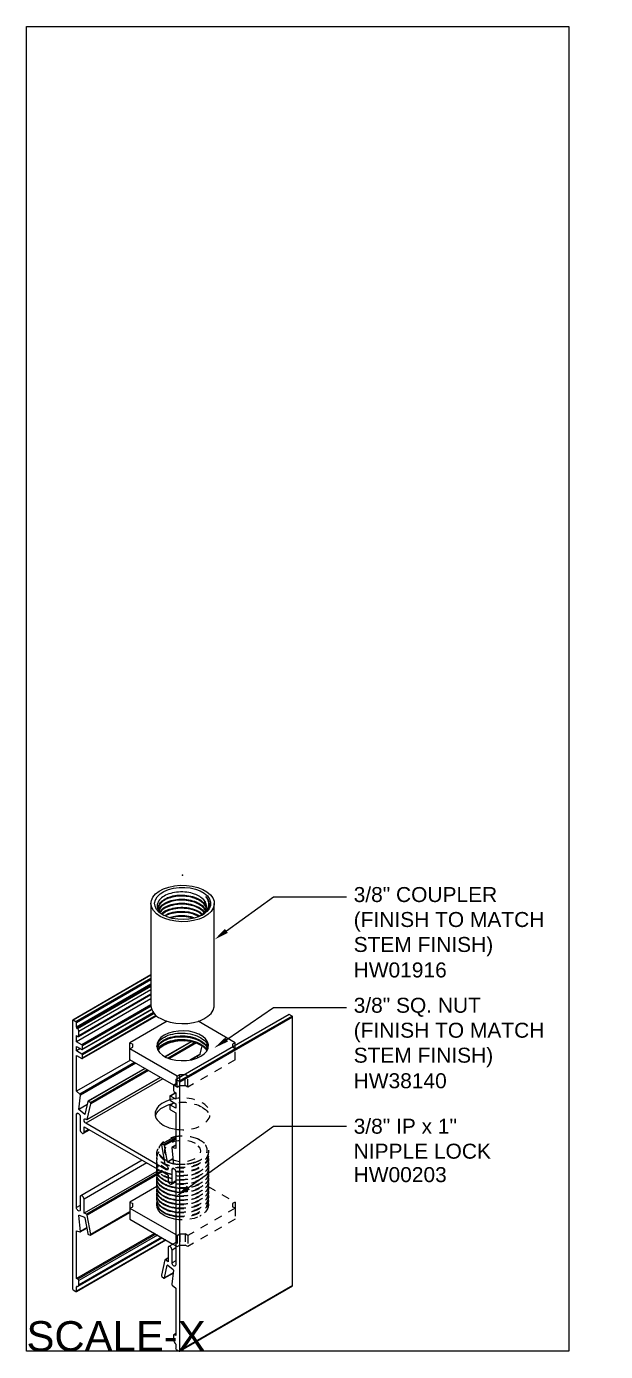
# Model space of a CAD drawing. Extents: x 0 to 7.2, y -16.6 to 0.
import ezdxf
from ezdxf import colors
from ezdxf.entities.mleader import LeaderData, LeaderLine
from ezdxf.math import Vec2, Vec3

# ---------------------------------------------------------------- set-up
doc = ezdxf.new("R2010")
doc.units = 0
doc.header["$LTSCALE"] = 0.5
doc.header["$MEASUREMENT"] = 0
doc.linetypes.add('HIDDEN2', pattern=[0.1875, 0.125, -0.0625])
doc.linetypes.add('PHANTOM', pattern=[0.5, 0.25, -0.05, 0.05, -0.05, 0.05, -0.05])
doc.layers.add('Construction', color=60, linetype='PHANTOM', plot=False)
doc.layers.add('Text-Unprinted', color=131, linetype='CONTINUOUS', plot=False)
doc.layers.add('CUST DWG', color=60, linetype='CONTINUOUS', lineweight=20)
for name, color, linetype in [('FAB DWG', 221, 'CONTINUOUS'), ('Hardware', 242, 'CONTINUOUS'), ('Housing', 150, 'CONTINUOUS'), ('Mounting', 4, 'CONTINUOUS')]:
    doc.layers.add(name, color=color, linetype=linetype)
doc.styles.add('LSAD_Standard', font='arial.ttf')

msp = doc.modelspace()

# ---------------------------------------------------------------- linework, layer by layer
at = {"layer": 'Construction', "ltscale": 0.5, "transparency": 16777216}
msp.add_point((1.954, -10.625), dxfattribs=at)
at = {"layer": 'Hardware', "transparency": 16777216}
for p, q in [((1.761, -12.452), (1.295, -12.72)), ((2.612, -12.72), (2.147, -12.452)), ((1.295, -12.72), (1.329, -12.74)), ((1.295, -12.797), (1.295, -12.72)), ((1.329, -12.778), (1.329, -12.74)), ((2.612, -12.72), (2.579, -12.74)), ((2.579, -12.74), (2.579, -12.778)), ((2.612, -12.753), (2.612, -12.72)), ((1.295, -12.797), (1.329, -12.778)), ((1.887, -13.139), (1.295, -12.797)), ((1.295, -12.936), (1.295, -12.797)), ((1.842, -13.251), (1.295, -12.936)), ((1.887, -13.139), (1.92, -13.119)), ((1.887, -13.172), (1.887, -13.139)), ((1.92, -13.119), (1.978, -13.119)), ((1.92, -13.153), (1.92, -13.119)), ((1.978, -13.119), (1.987, -13.119)), ((1.63, -14.522), (1.295, -14.715)), ((1.295, -14.715), (1.329, -14.734)), ((1.295, -14.715), (1.295, -14.792)), ((1.329, -14.773), (1.329, -14.734)), ((1.295, -14.792), (1.329, -14.773)), ((1.295, -14.792), (1.868, -15.122)), ((1.295, -14.792), (1.295, -14.931)), ((1.295, -14.931), (1.833, -15.241))]:
    msp.add_line(p, q, dxfattribs=at)
at = {"layer": 'Hardware', "linetype": 'HIDDEN2', "transparency": 16777216}
for p, q in [((2.612, -12.797), (2.612, -12.753)), ((2.612, -12.797), (2.02, -13.139)), ((2.612, -12.936), (2.02, -13.277)), ((2.612, -12.797), (2.579, -12.778)), ((2.612, -12.936), (2.612, -12.797)), ((1.887, -13.277), (1.842, -13.251)), ((1.887, -13.277), (1.887, -13.172)), ((1.887, -13.277), (1.92, -13.258)), ((1.92, -13.258), (1.92, -13.153)), ((1.92, -13.258), (1.987, -13.258)), ((2.02, -13.139), (1.987, -13.119)), ((1.987, -13.258), (1.987, -13.119)), ((2.02, -13.277), (1.987, -13.258)), ((2.02, -13.277), (2.02, -13.139)), ((2.143, -13.924), (2.144, -13.925)), ((2.273, -14.52), (2.612, -14.715)), ((2.612, -14.715), (2.579, -14.734)), ((2.579, -14.734), (2.579, -14.773)), ((2.612, -14.715), (2.612, -14.792)), ((2.612, -14.792), (2.02, -15.134)), ((2.612, -14.792), (2.579, -14.773)), ((2.612, -14.792), (2.612, -14.931)), ((2.612, -14.931), (2.02, -15.272)), ((1.833, -15.241), (1.887, -15.272)), ((1.868, -15.122), (1.887, -15.134)), ((1.887, -15.134), (1.92, -15.114)), ((1.887, -15.134), (1.887, -15.272)), ((1.887, -15.272), (1.92, -15.253)), ((1.92, -15.114), (1.987, -15.114)), ((1.92, -15.114), (1.92, -15.253)), ((1.92, -15.253), (1.987, -15.253)), ((2.02, -15.134), (1.987, -15.114)), ((1.987, -15.114), (1.987, -15.253)), ((2.02, -15.272), (1.987, -15.253)), ((2.02, -15.134), (2.02, -15.272))]:
    msp.add_line(p, q, dxfattribs=at)
at = {"layer": 'Hardware', "transparency": 16777216, "flags": 128}
for points in [[(2.182, -12.891), (2.225, -12.86), (2.256, -12.826), (2.273, -12.788), (2.277, -12.749), (2.266, -12.71), (2.242, -12.674), (2.205, -12.641), (2.157, -12.614), (2.1, -12.592), (2.037, -12.578), (1.97, -12.572), (1.903, -12.574), (1.838, -12.584), (1.777, -12.602), (1.725, -12.627), (1.682, -12.657), (1.652, -12.692), (1.634, -12.73), (1.631, -12.768), (1.641, -12.807), (1.665, -12.843), (1.702, -12.876), (1.75, -12.904), (1.807, -12.925), (1.87, -12.939), (1.937, -12.945), (2.004, -12.943), (2.069, -12.933), (2.13, -12.915), (2.182, -12.891)], [(1.868, -14.89), (1.829, -14.884), (1.813, -14.881), (1.809, -14.879), (1.808, -14.879), (1.807, -14.879), (1.807, -14.879), (1.807, -14.879), (1.807, -14.879), (1.807, -14.879), (1.807, -14.879), (1.807, -14.879), (1.807, -14.879), (1.807, -14.879), (1.807, -14.879), (1.785, -14.872), (1.754, -14.861), (1.716, -14.842), (1.678, -14.815), (1.646, -14.777), (1.63, -14.729), (1.635, -14.707)], [(1.868, -14.932), (1.838, -14.927), (1.778, -14.91), (1.725, -14.885), (1.683, -14.855), (1.652, -14.82), (1.635, -14.783), (1.631, -14.744), (1.637, -14.717)]]:
    msp.add_lwpolyline(points, dxfattribs=at)
at = {"layer": 'Hardware', "linetype": 'HIDDEN2', "transparency": 16777216, "flags": 128}
for points in [[(2.275, -14.135), (2.277, -14.143), (2.253, -14.209), (2.2, -14.261), (2.132, -14.298), (2.061, -14.321), (1.993, -14.332), (1.935, -14.334), (1.887, -14.332), (1.826, -14.322), (1.811, -14.319), (1.808, -14.318), (1.807, -14.318), (1.807, -14.317), (1.807, -14.317), (1.806, -14.317), (1.806, -14.317), (1.806, -14.317), (1.806, -14.317), (1.806, -14.317), (1.783, -14.311), (1.752, -14.299), (1.714, -14.28), (1.676, -14.252), (1.645, -14.214), (1.63, -14.166), (1.643, -14.111), (1.655, -14.092), (1.66, -14.085)], [(2.114, -13.983), (2.069, -13.963), (2.017, -13.95), (1.961, -13.945), (1.904, -13.948), (1.85, -13.959), (1.803, -13.977), (1.765, -14.002), (1.74, -14.031), (1.727, -14.063), (1.729, -14.096), (1.745, -14.128), (1.774, -14.156), (1.814, -14.18), (1.863, -14.196), (1.918, -14.206), (1.975, -14.207), (2.031, -14.199), (2.081, -14.184), (2.124, -14.163), (2.156, -14.135), (2.176, -14.104), (2.181, -14.072), (2.172, -14.039), (2.149, -14.009), (2.114, -13.983)], [(2.272, -14.682), (2.277, -14.702), (2.254, -14.768), (2.203, -14.82), (2.137, -14.858), (2.067, -14.881), (1.999, -14.892), (1.941, -14.896), (1.892, -14.894), (1.868, -14.89)], [(2.275, -14.767), (2.265, -14.802), (2.241, -14.838), (2.204, -14.871), (2.157, -14.898), (2.1, -14.92), (2.037, -14.933), (1.97, -14.94), (1.903, -14.938), (1.868, -14.932)]]:
    msp.add_lwpolyline(points, dxfattribs=at)
at = {"layer": 'Hardware', "linetype": 'HIDDEN2', "transparency": 16777216}
msp.add_arc((1.955, -14.405), 0.516, 68.6082, 95.8848, dxfattribs=at)
at = {"layer": 'Hardware', "transparency": 16777216}
for points, knots in [([(1.631, -12.772), (1.636, -12.75), (1.646, -12.704), (1.72, -12.646), (1.826, -12.607), (1.954, -12.596), (2.081, -12.613), (2.187, -12.657), (2.257, -12.716), (2.266, -12.759), (2.27, -12.777)], [0, 0, 0, 0, 0.123199, 0.253761, 0.384324, 0.514886, 0.645448, 0.77601, 0.906573, 1, 1, 1, 1]), ([(1.638, -12.788), (1.642, -12.772), (1.651, -12.733), (1.72, -12.68), (1.826, -12.641), (1.954, -12.63), (2.081, -12.647), (2.187, -12.692), (2.253, -12.745), (2.262, -12.782), (2.264, -12.795)], [0, 0, 0, 0, 0.094349, 0.233906, 0.373463, 0.51302, 0.652577, 0.792135, 0.931692, 1, 1, 1, 1]), ([(1.64, -12.792), (1.644, -12.779), (1.653, -12.742), (1.72, -12.691), (1.826, -12.653), (1.954, -12.641), (2.081, -12.658), (2.186, -12.703), (2.251, -12.754), (2.26, -12.79), (2.263, -12.8)], [0, 0, 0, 0, 0.082922, 0.225901, 0.368879, 0.511858, 0.654836, 0.797815, 0.940794, 1, 1, 1, 1]), ([(1.648, -12.807), (1.649, -12.8), (1.658, -12.77), (1.721, -12.726), (1.826, -12.687), (1.954, -12.675), (2.081, -12.692), (2.186, -12.737), (2.247, -12.783), (2.256, -12.813), (2.257, -12.817)], [0, 0, 0, 0, 0.045014, 0.199343, 0.353672, 0.508002, 0.662331, 0.81666, 0.97099, 1, 1, 1, 1]), ([(1.65, -12.811), (1.651, -12.807), (1.66, -12.779), (1.721, -12.737), (1.826, -12.698), (1.954, -12.686), (2.081, -12.704), (2.185, -12.748), (2.246, -12.793), (2.254, -12.82), (2.255, -12.823)], [0, 0, 0, 0, 0.031004, 0.189528, 0.348052, 0.506576, 0.665101, 0.823625, 0.982149, 1, 1, 1, 1]), ([(1.651, -12.815), (1.653, -12.812), (1.663, -12.788), (1.717, -12.751), (1.808, -12.711), (1.892, -12.696), (1.939, -12.694), (1.948, -12.694)], [0, 0, 0, 0, 0.036029, 0.330898, 0.626534, 0.932015, 1, 1, 1, 1]), ([(1.948, -12.694), (1.952, -12.693), (1.963, -12.693), (1.973, -12.694), (1.978, -12.695)], [0, 0, 0, 0, 0.451289, 1, 1, 1, 1]), ([(1.776, -14.461), (1.761, -14.456), (1.741, -14.448), (1.716, -14.434), (1.694, -14.42), (1.666, -14.397), (1.642, -14.366), (1.629, -14.328), (1.629, -14.293), (1.64, -14.272), (1.645, -14.262)], [0.6514083, 0.6514083, 0.6514083, 0.6514083, 0.6986175, 0.7130126, 0.7424986, 0.7816857, 0.8404038, 0.8991231, 0.9557797, 1, 1, 1, 1]), ([(1.868, -14.534), (1.859, -14.532), (1.827, -14.527), (1.775, -14.514), (1.718, -14.488), (1.673, -14.456), (1.644, -14.42), (1.629, -14.382), (1.629, -14.346), (1.64, -14.323), (1.645, -14.313)], [0.5681969, 0.5681969, 0.5681969, 0.5681969, 0.592383, 0.6508027, 0.7148835, 0.776888, 0.835474, 0.8940601, 0.9526465, 1, 1, 1, 1]), ([(1.868, -14.585), (1.857, -14.583), (1.824, -14.578), (1.773, -14.564), (1.719, -14.54), (1.676, -14.509), (1.646, -14.474), (1.63, -14.437), (1.628, -14.399), (1.639, -14.375), (1.644, -14.364)], [0.5679559, 0.5679559, 0.5679559, 0.5679559, 0.5957869, 0.6543087, 0.7128305, 0.7713524, 0.8298743, 0.8883962, 0.9469181, 1, 1, 1, 1]), ([(1.868, -14.636), (1.867, -14.636), (1.858, -14.634), (1.828, -14.629), (1.779, -14.617), (1.724, -14.593), (1.679, -14.563), (1.648, -14.529), (1.63, -14.491), (1.63, -14.453), (1.635, -14.426), (1.644, -14.415), (1.644, -14.414)], [0.5668594, 0.5668594, 0.5668594, 0.5668594, 0.569646, 0.5892091, 0.6477968, 0.7063846, 0.7649725, 0.8235603, 0.8821482, 0.9407361, 0.999324, 1, 1, 1, 1]), ([(1.779, -14.469), (1.768, -14.465), (1.727, -14.449), (1.669, -14.41), (1.63, -14.36), (1.635, -14.329), (1.636, -14.32)], [0.6810212, 0.6810212, 0.6810212, 0.6810212, 0.71956, 0.8333848, 0.9492983, 1, 1, 1, 1]), ([(1.868, -14.54), (1.862, -14.539), (1.818, -14.533), (1.743, -14.511), (1.669, -14.461), (1.63, -14.411), (1.635, -14.38), (1.636, -14.371)], [0.5856955, 0.5856955, 0.5856955, 0.5856955, 0.6039513, 0.71956, 0.8333848, 0.9492983, 1, 1, 1, 1]), ([(1.868, -14.591), (1.862, -14.59), (1.818, -14.584), (1.743, -14.562), (1.669, -14.512), (1.63, -14.462), (1.635, -14.431), (1.636, -14.422)], [0.5856955, 0.5856955, 0.5856955, 0.5856955, 0.6039513, 0.71956, 0.8333848, 0.9492983, 1, 1, 1, 1]), ([(1.868, -14.738), (1.867, -14.738), (1.841, -14.734), (1.803, -14.726), (1.761, -14.711), (1.724, -14.695), (1.686, -14.671), (1.652, -14.637), (1.633, -14.6), (1.627, -14.569), (1.633, -14.551), (1.635, -14.545)], [0.5942878, 0.5942878, 0.5942878, 0.5942878, 0.5955838, 0.6668929, 0.6991798, 0.7297981, 0.7909455, 0.8520927, 0.9132397, 0.9743865, 1, 1, 1, 1]), ([(1.868, -14.687), (1.846, -14.684), (1.798, -14.674), (1.727, -14.648), (1.68, -14.615), (1.654, -14.586), (1.642, -14.566), (1.631, -14.54), (1.629, -14.507), (1.634, -14.48), (1.644, -14.467), (1.644, -14.466)], [0.5684822, 0.5684822, 0.5684822, 0.5684822, 0.6239864, 0.6981941, 0.7828639, 0.813537, 0.8453833, 0.8784026, 0.9367866, 0.9951706, 1, 1, 1, 1]), ([(1.868, -14.642), (1.862, -14.641), (1.818, -14.635), (1.743, -14.613), (1.669, -14.563), (1.63, -14.513), (1.635, -14.482), (1.636, -14.473)], [0.5856955, 0.5856955, 0.5856955, 0.5856955, 0.6039513, 0.71956, 0.8333848, 0.9492983, 1, 1, 1, 1]), ([(1.868, -14.693), (1.862, -14.692), (1.818, -14.686), (1.743, -14.664), (1.669, -14.615), (1.63, -14.564), (1.635, -14.533), (1.636, -14.524)], [0.5856955, 0.5856955, 0.5856955, 0.5856955, 0.6039513, 0.71956, 0.8333848, 0.9492983, 1, 1, 1, 1]), ([(1.868, -14.744), (1.862, -14.743), (1.818, -14.737), (1.743, -14.715), (1.669, -14.666), (1.63, -14.615), (1.635, -14.584), (1.636, -14.575)], [0.5857077, 0.5857077, 0.5857077, 0.5857077, 0.6039513, 0.71956, 0.8333848, 0.9492983, 1, 1, 1, 1]), ([(1.868, -14.789), (1.865, -14.788), (1.841, -14.785), (1.795, -14.775), (1.738, -14.753), (1.69, -14.725), (1.655, -14.692), (1.634, -14.655), (1.627, -14.623), (1.633, -14.603), (1.635, -14.597)], [0.5801753, 0.5801753, 0.5801753, 0.5801753, 0.5870097, 0.6503662, 0.7137233, 0.7770812, 0.8405113, 0.9039412, 0.9673707, 1, 1, 1, 1]), ([(1.868, -14.84), (1.867, -14.84), (1.844, -14.837), (1.8, -14.828), (1.742, -14.807), (1.694, -14.779), (1.657, -14.746), (1.636, -14.709), (1.627, -14.675), (1.633, -14.655), (1.635, -14.647)], [0.5800687, 0.5800687, 0.5800687, 0.5800687, 0.582076, 0.6453261, 0.7085762, 0.7718264, 0.8350765, 0.8983267, 0.9615768, 1, 1, 1, 1]), ([(1.868, -14.795), (1.862, -14.794), (1.818, -14.788), (1.743, -14.766), (1.669, -14.717), (1.63, -14.667), (1.635, -14.635), (1.636, -14.626)], [0.5857196, 0.5857196, 0.5857196, 0.5857196, 0.6039513, 0.71956, 0.8333848, 0.9492983, 1, 1, 1, 1]), ([(1.868, -14.846), (1.862, -14.845), (1.818, -14.839), (1.743, -14.817), (1.669, -14.768), (1.63, -14.718), (1.635, -14.686), (1.636, -14.677)], [0.5856703, 0.5856703, 0.5856703, 0.5856703, 0.6039513, 0.71956, 0.8333848, 0.9492983, 1, 1, 1, 1]), ([(1.868, -14.897), (1.862, -14.896), (1.818, -14.89), (1.743, -14.868), (1.67, -14.819), (1.632, -14.776), (1.634, -14.753), (1.635, -14.751)], [0.6107496, 0.6107496, 0.6107496, 0.6107496, 0.6297659, 0.750316, 0.869006, 0.989874, 1, 1, 1, 1])]:
    msp.add_open_spline(points, degree=3, knots=knots, dxfattribs=at)
at = {"layer": 'Hardware', "linetype": 'HIDDEN2', "transparency": 16777216}
for points, knots in [([(2.145, -13.925), (2.153, -13.929), (2.167, -13.936), (2.197, -13.953), (2.226, -13.976), (2.253, -14.007), (2.271, -14.04), (2.28, -14.08), (2.273, -14.125), (2.245, -14.174), (2.191, -14.221), (2.129, -14.25), (2.076, -14.266), (2.041, -14.274), (1.993, -14.281), (1.934, -14.285), (1.865, -14.28), (1.799, -14.266), (1.741, -14.245), (1.693, -14.217), (1.657, -14.184), (1.635, -14.147), (1.627, -14.109), (1.636, -14.071), (1.649, -14.043), (1.663, -14.031), (1.665, -14.03)], [0, 0, 0, 0, 0.021285, 0.036991, 0.084082, 0.116878, 0.155811, 0.200874, 0.252058, 0.309353, 0.372747, 0.442229, 0.466842, 0.492139, 0.518118, 0.565622, 0.613126, 0.660631, 0.708135, 0.75564, 0.803144, 0.850648, 0.898153, 0.945657, 0.993162, 1, 1, 1, 1]), ([(1.902, -13.892), (1.875, -13.896), (1.814, -13.907), (1.733, -13.943), (1.673, -13.995), (1.649, -14.054), (1.658, -14.113), (1.691, -14.147), (1.706, -14.163)], [0, 0, 0, 0, 0.14002, 0.319141, 0.498481, 0.670573, 0.842177, 1, 1, 1, 1]), ([(2.104, -14.219), (2.128, -14.21), (2.176, -14.192), (2.23, -14.149), (2.263, -14.097), (2.263, -14.037), (2.229, -13.979), (2.182, -13.943), (2.15, -13.928), (2.144, -13.925)], [0, 0, 0, 0, 0.141168, 0.2822, 0.449981, 0.617676, 0.79027, 0.965597, 1, 1, 1, 1]), ([(2.273, -14.09), (2.273, -14.102), (2.275, -14.136), (2.238, -14.189), (2.168, -14.242), (2.07, -14.278), (1.959, -14.293), (1.846, -14.285), (1.743, -14.256), (1.669, -14.206), (1.63, -14.156), (1.635, -14.125), (1.636, -14.116)], [0, 0, 0, 0, 0.059709, 0.16606, 0.274787, 0.385029, 0.494693, 0.603951, 0.71956, 0.833385, 0.949298, 1, 1, 1, 1]), ([(2.266, -14.135), (2.266, -14.136), (2.269, -14.141), (2.276, -14.163), (2.279, -14.191), (2.272, -14.221), (2.261, -14.249), (2.238, -14.281), (2.198, -14.316), (2.146, -14.345), (2.085, -14.367), (2.018, -14.381), (1.948, -14.387), (1.878, -14.383), (1.812, -14.371), (1.752, -14.352), (1.702, -14.325), (1.663, -14.293), (1.638, -14.257), (1.628, -14.218), (1.63, -14.186), (1.641, -14.167), (1.645, -14.161)], [0, 0, 0, 0, 0.004228, 0.022426, 0.091752, 0.121057, 0.150338, 0.208816, 0.267294, 0.325772, 0.384317, 0.442862, 0.501406, 0.55995, 0.618494, 0.677038, 0.735581, 0.794124, 0.852595, 0.911066, 0.969537, 1, 1, 1, 1]), ([(2.265, -14.187), (2.268, -14.193), (2.277, -14.213), (2.279, -14.248), (2.268, -14.289), (2.242, -14.328), (2.204, -14.362), (2.154, -14.392), (2.092, -14.416), (2.022, -14.432), (1.949, -14.438), (1.879, -14.434), (1.824, -14.425), (1.784, -14.413), (1.759, -14.404), (1.74, -14.396), (1.718, -14.385), (1.689, -14.366), (1.655, -14.335), (1.636, -14.302), (1.63, -14.274), (1.63, -14.254), (1.633, -14.233), (1.641, -14.219), (1.645, -14.212)], [0, 0, 0, 0, 0.0277544, 0.0861073, 0.1444597, 0.2008173, 0.2570152, 0.3155982, 0.376565, 0.4391058, 0.5000877, 0.5593691, 0.6169494, 0.6451394, 0.6729022, 0.693151, 0.7075897, 0.7481971, 0.8044279, 0.8762351, 0.9037151, 0.9329356, 0.9638964, 1, 1, 1, 1]), ([(2.273, -14.141), (2.273, -14.153), (2.275, -14.187), (2.238, -14.24), (2.168, -14.293), (2.07, -14.329), (1.959, -14.344), (1.846, -14.337), (1.743, -14.307), (1.669, -14.257), (1.63, -14.207), (1.635, -14.176), (1.636, -14.167)], [0, 0, 0, 0, 0.0597086, 0.1660599, 0.2747875, 0.3850289, 0.4946932, 0.6039513, 0.71956, 0.8333848, 0.9492983, 1, 1, 1, 1]), ([(2.273, -14.192), (2.273, -14.204), (2.275, -14.238), (2.238, -14.291), (2.168, -14.344), (2.07, -14.38), (1.959, -14.395), (1.846, -14.388), (1.743, -14.358), (1.669, -14.308), (1.63, -14.258), (1.635, -14.227), (1.636, -14.218)], [0, 0, 0, 0, 0.059709, 0.16606, 0.274787, 0.385029, 0.494693, 0.603951, 0.71956, 0.833385, 0.949298, 1, 1, 1, 1]), ([(2.273, -14.243), (2.273, -14.255), (2.275, -14.289), (2.238, -14.342), (2.168, -14.395), (2.07, -14.431), (1.959, -14.446), (1.846, -14.439), (1.743, -14.409), (1.669, -14.359), (1.63, -14.309), (1.635, -14.278), (1.636, -14.269)], [0, 0, 0, 0, 0.0597086, 0.1660599, 0.2747875, 0.3850289, 0.4946932, 0.6039513, 0.71956, 0.8333848, 0.9492983, 1, 1, 1, 1]), ([(2.104, -14.219), (2.089, -14.224), (2.056, -14.235), (1.999, -14.245), (1.937, -14.249), (1.874, -14.245), (1.816, -14.233), (1.764, -14.214), (1.721, -14.19), (1.689, -14.16), (1.671, -14.135), (1.669, -14.121), (1.669, -14.117)], [0, 0, 0, 0, 0.0883922, 0.1992441, 0.3076367, 0.4175182, 0.5288267, 0.6389464, 0.7472263, 0.8579245, 0.9691025, 1, 1, 1, 1]), ([(1.706, -14.163), (1.712, -14.168), (1.735, -14.188), (1.792, -14.218), (1.883, -14.241), (1.982, -14.245), (2.057, -14.234), (2.095, -14.222), (2.104, -14.219)], [0, 0, 0, 0, 0.069066, 0.283713, 0.49836, 0.713008, 0.927655, 1, 1, 1, 1]), ([(2.264, -14.241), (2.267, -14.246), (2.283, -14.271), (2.277, -14.318), (2.249, -14.374), (2.198, -14.419), (2.134, -14.453), (2.065, -14.475), (1.996, -14.486), (1.932, -14.488), (1.861, -14.484), (1.81, -14.473), (1.78, -14.463), (1.776, -14.461)], [0, 0, 0, 0, 0.0243408, 0.1105068, 0.1912501, 0.2665626, 0.3364366, 0.400865, 0.4598414, 0.5133598, 0.5614146, 0.6409028, 0.6514083, 0.6514083, 0.6514083, 0.6514083]), ([(2.273, -14.294), (2.273, -14.306), (2.275, -14.34), (2.238, -14.394), (2.168, -14.446), (2.07, -14.482), (1.959, -14.497), (1.859, -14.491), (1.801, -14.476), (1.779, -14.469)], [0, 0, 0, 0, 0.0597086, 0.1660599, 0.2747875, 0.3850289, 0.4946932, 0.6039513, 0.6810212, 0.6810212, 0.6810212, 0.6810212]), ([(2.265, -14.29), (2.267, -14.293), (2.277, -14.31), (2.279, -14.341), (2.272, -14.381), (2.25, -14.42), (2.214, -14.458), (2.171, -14.485), (2.132, -14.503), (2.091, -14.518), (2.037, -14.531), (1.968, -14.539), (1.911, -14.538), (1.879, -14.535), (1.868, -14.534)], [0, 0, 0, 0, 0.0155668, 0.0741219, 0.1281878, 0.1838366, 0.2438831, 0.3083232, 0.3376576, 0.3669783, 0.4255345, 0.4840914, 0.539631, 0.5681969, 0.5681969, 0.5681969, 0.5681969]), ([(2.265, -14.34), (2.267, -14.343), (2.276, -14.358), (2.279, -14.389), (2.272, -14.431), (2.25, -14.472), (2.214, -14.508), (2.166, -14.539), (2.108, -14.564), (2.043, -14.581), (1.973, -14.59), (1.914, -14.59), (1.88, -14.586), (1.868, -14.585)], [0, 0, 0, 0, 0.0105693, 0.069091, 0.1276127, 0.1861344, 0.2446562, 0.3031779, 0.3616997, 0.4202215, 0.4787432, 0.537265, 0.5679559, 0.5679559, 0.5679559, 0.5679559]), ([(2.273, -14.345), (2.273, -14.357), (2.275, -14.391), (2.238, -14.445), (2.168, -14.497), (2.07, -14.533), (1.966, -14.547), (1.898, -14.544), (1.868, -14.54)], [0, 0, 0, 0, 0.0597086, 0.1660599, 0.2747875, 0.3850289, 0.4946932, 0.5856955, 0.5856955, 0.5856955, 0.5856955]), ([(2.265, -14.392), (2.267, -14.395), (2.277, -14.409), (2.278, -14.44), (2.273, -14.483), (2.246, -14.529), (2.197, -14.574), (2.122, -14.612), (2.025, -14.637), (1.942, -14.642), (1.89, -14.638), (1.874, -14.637), (1.868, -14.636)], [0, 0, 0, 0, 0.0121459, 0.0653947, 0.1254182, 0.1922068, 0.2657502, 0.3460368, 0.4330539, 0.526788, 0.550083, 0.5668594, 0.5668594, 0.5668594, 0.5668594]), ([(2.273, -14.396), (2.273, -14.408), (2.275, -14.442), (2.238, -14.496), (2.168, -14.548), (2.07, -14.584), (1.966, -14.598), (1.898, -14.595), (1.868, -14.591)], [0, 0, 0, 0, 0.0597086, 0.1660599, 0.2747875, 0.3850289, 0.4946932, 0.5856955, 0.5856955, 0.5856955, 0.5856955]), ([(2.266, -14.441), (2.266, -14.442), (2.275, -14.456), (2.278, -14.485), (2.274, -14.527), (2.254, -14.568), (2.22, -14.605), (2.174, -14.637), (2.13, -14.657), (2.096, -14.669), (2.075, -14.675), (2.053, -14.68), (2.025, -14.685), (1.987, -14.69), (1.936, -14.692), (1.895, -14.69), (1.871, -14.687), (1.868, -14.687)], [0, 0, 0, 0, 0.00208, 0.0612349, 0.1201263, 0.1787542, 0.2371186, 0.2952195, 0.3530567, 0.3723096, 0.391533, 0.410727, 0.432281, 0.4643981, 0.5070662, 0.560269, 0.5684822, 0.5684822, 0.5684822, 0.5684822]), ([(2.273, -14.447), (2.273, -14.459), (2.275, -14.493), (2.238, -14.547), (2.168, -14.599), (2.07, -14.635), (1.966, -14.649), (1.898, -14.646), (1.868, -14.642)], [0, 0, 0, 0, 0.0597086, 0.1660599, 0.2747875, 0.3850289, 0.4946932, 0.5856955, 0.5856955, 0.5856955, 0.5856955]), ([(2.266, -14.493), (2.27, -14.505), (2.277, -14.525), (2.277, -14.552), (2.271, -14.589), (2.246, -14.632), (2.198, -14.673), (2.149, -14.701), (2.088, -14.724), (2.019, -14.739), (1.943, -14.744), (1.893, -14.741), (1.868, -14.738)], [0, 0, 0, 0, 0.0562072, 0.0867791, 0.1173509, 0.2212609, 0.2772688, 0.33583, 0.3969434, 0.4606077, 0.5268216, 0.5942878, 0.5942878, 0.5942878, 0.5942878]), ([(2.273, -14.498), (2.273, -14.51), (2.275, -14.544), (2.238, -14.598), (2.168, -14.65), (2.07, -14.686), (1.966, -14.7), (1.898, -14.697), (1.868, -14.693)], [0, 0, 0, 0, 0.0597086, 0.1660599, 0.2747875, 0.3850289, 0.4946932, 0.5856955, 0.5856955, 0.5856955, 0.5856955]), ([(2.273, -14.549), (2.273, -14.561), (2.275, -14.595), (2.238, -14.649), (2.168, -14.701), (2.07, -14.737), (1.966, -14.751), (1.898, -14.748), (1.868, -14.744)], [0, 0, 0, 0, 0.0597086, 0.1660599, 0.2747875, 0.3850289, 0.4946932, 0.5857077, 0.5857077, 0.5857077, 0.5857077]), ([(2.272, -14.568), (2.274, -14.571), (2.281, -14.59), (2.275, -14.624), (2.258, -14.664), (2.235, -14.692), (2.214, -14.711), (2.198, -14.723), (2.174, -14.738), (2.149, -14.751), (2.118, -14.763), (2.094, -14.772), (2.058, -14.781), (2.017, -14.789), (1.971, -14.793), (1.923, -14.794), (1.888, -14.791), (1.868, -14.789)], [0, 0, 0, 0, 0.0155583, 0.0884522, 0.1503831, 0.2013293, 0.2291946, 0.2521597, 0.270223, 0.3211771, 0.343763, 0.3691394, 0.3973056, 0.4488274, 0.4833354, 0.523654, 0.5801753, 0.5801753, 0.5801753, 0.5801753]), ([(2.273, -14.6), (2.273, -14.612), (2.275, -14.646), (2.238, -14.7), (2.168, -14.752), (2.07, -14.788), (1.966, -14.802), (1.898, -14.799), (1.868, -14.795)], [0, 0, 0, 0, 0.0597086, 0.1660599, 0.2747875, 0.3850289, 0.4946932, 0.5857196, 0.5857196, 0.5857196, 0.5857196]), ([(2.272, -14.618), (2.274, -14.624), (2.28, -14.645), (2.273, -14.684), (2.247, -14.733), (2.193, -14.781), (2.131, -14.811), (2.077, -14.828), (2.042, -14.836), (1.994, -14.843), (1.935, -14.846), (1.89, -14.843), (1.868, -14.84)], [0, 0, 0, 0, 0.0293799, 0.0976844, 0.1744271, 0.2595919, 0.353161, 0.386356, 0.4204943, 0.4555758, 0.5188259, 0.5800687, 0.5800687, 0.5800687, 0.5800687]), ([(2.273, -14.651), (2.273, -14.663), (2.275, -14.697), (2.238, -14.751), (2.168, -14.803), (2.07, -14.839), (1.966, -14.853), (1.898, -14.85), (1.868, -14.846)], [0, 0, 0, 0, 0.0597086, 0.1660599, 0.2747875, 0.3850289, 0.4946932, 0.5856703, 0.5856703, 0.5856703, 0.5856703]), ([(2.273, -14.702), (2.273, -14.714), (2.275, -14.748), (2.238, -14.802), (2.168, -14.854), (2.07, -14.89), (1.966, -14.905), (1.898, -14.901), (1.868, -14.897)], [0, 0, 0, 0, 0.0622607, 0.1731578, 0.2865326, 0.4014861, 0.5158378, 0.6107496, 0.6107496, 0.6107496, 0.6107496]), ([(2.272, -14.717), (2.275, -14.732), (2.279, -14.754), (2.272, -14.783), (2.261, -14.81), (2.238, -14.842), (2.206, -14.872), (2.179, -14.886), (2.17, -14.891)], [0, 0, 0, 0, 0.232646, 0.342733, 0.452385, 0.671373, 0.890364, 1, 1, 1, 1])]:
    msp.add_open_spline(points, degree=3, knots=knots, dxfattribs=at)
at = {"layer": 'Housing', "transparency": 16777216}
for p, q in [((1.558, -11.872), (0.579, -12.437)), ((1.558, -11.876), (0.584, -12.438)), ((1.558, -11.917), (0.619, -12.458)), ((1.558, -11.933), (0.626, -12.471)), ((1.558, -11.987), (0.626, -12.524)), ((1.558, -11.999), (0.63, -12.534)), ((1.558, -12.015), (0.64, -12.545)), ((1.558, -12.059), (0.655, -12.581)), ((1.558, -12.171), (0.625, -12.709)), ((0.652, -12.642), (1.558, -12.119)), ((1.558, -12.113), (0.655, -12.635)), ((1.558, -12.248), (0.692, -12.748)), ((1.559, -12.264), (0.7, -12.76)), ((0.619, -12.458), (0.584, -12.438)), ((1.59, -12.344), (0.692, -12.862)), ((0.697, -12.806), (1.569, -12.303)), ((0.697, -12.92), (1.625, -12.384)), ((1.568, -12.3), (0.7, -12.801)), ((1.598, -12.356), (0.7, -12.874)), ((1.623, -12.382), (0.7, -12.915)), ((3.283, -12.366), (1.869, -13.182)), ((3.288, -12.366), (1.874, -13.183)), ((3.324, -12.387), (1.909, -13.203)), ((3.331, -12.399), (1.917, -13.215)), ((3.324, -12.387), (3.288, -12.366)), ((3.331, -15.759), (3.331, -12.399)), ((0.577, -12.442), (0.577, -15.802)), ((0.626, -12.524), (0.626, -12.471)), ((0.64, -12.545), (0.63, -12.534)), ((0.655, -12.635), (0.655, -12.581)), ((0.625, -12.63), (0.644, -12.641)), ((0.625, -12.709), (0.625, -12.63)), ((0.692, -12.748), (0.625, -12.709)), ((0.625, -12.766), (0.692, -12.805)), ((0.625, -12.824), (0.625, -12.766)), ((0.7, -12.801), (0.7, -12.76)), ((2.063, -12.705), (1.734, -12.895)), ((2.07, -12.706), (1.739, -12.897)), ((2.109, -12.718), (1.772, -12.912)), ((2.126, -12.724), (1.789, -12.919)), ((2.175, -12.863), (2.198, -12.761)), ((0.675, -12.795), (0.625, -12.824)), ((0.692, -12.862), (0.625, -12.824)), ((0.625, -12.881), (0.692, -12.919)), ((0.625, -13.328), (0.625, -12.881)), ((0.7, -12.915), (0.7, -12.874)), ((2.175, -12.863), (2.049, -12.936)), ((2.053, -12.936), (2.173, -12.866)), ((1.3, -12.938), (0.625, -13.328)), ((1.353, -12.97), (0.669, -13.365)), ((1.367, -12.977), (0.675, -13.377)), ((1.479, -13.042), (0.768, -13.452)), ((1.484, -13.045), (0.775, -13.454)), ((1.513, -13.062), (0.799, -13.474)), ((1.527, -13.07), (0.804, -13.487)), ((1.706, -13.173), (0.743, -13.729)), ((0.759, -13.683), (1.674, -13.155)), ((1.672, -13.154), (0.761, -13.68)), ((1.839, -13.264), (1.839, -13.318)), ((1.867, -13.235), (1.846, -13.247)), ((1.867, -13.238), (1.853, -13.245)), ((1.863, -13.246), (1.853, -13.245)), ((1.866, -13.244), (1.863, -13.246)), ((1.867, -13.187), (1.867, -13.241)), ((1.909, -13.203), (1.874, -13.183)), ((1.917, -16.575), (1.917, -13.215)), ((0.669, -13.365), (0.625, -13.328)), ((0.654, -13.558), (0.675, -13.377)), ((1.794, -13.392), (1.794, -13.433)), ((1.866, -13.346), (1.796, -13.387)), ((1.868, -13.349), (1.801, -13.388)), ((1.868, -13.426), (1.801, -13.388)), ((1.849, -13.337), (1.868, -13.347)), ((1.868, -13.347), (1.868, -13.426)), ((0.757, -13.499), (0.654, -13.558)), ((0.73, -13.618), (0.654, -13.558)), ((0.767, -13.455), (0.73, -13.618)), ((0.761, -13.68), (0.804, -13.487)), ((0.799, -13.474), (0.775, -13.454)), ((1.794, -13.506), (1.794, -13.547)), ((1.847, -13.472), (1.796, -13.502)), ((1.801, -13.445), (1.868, -13.484)), ((1.85, -13.473), (1.801, -13.502)), ((1.868, -13.541), (1.801, -13.502)), ((1.801, -13.559), (1.868, -13.598)), ((1.868, -13.484), (1.868, -13.541)), ((1.868, -13.598), (1.868, -14.045)), ((0.648, -13.604), (0.625, -13.617)), ((0.625, -14.785), (0.625, -13.617)), ((0.671, -13.644), (0.671, -13.81)), ((0.743, -13.676), (0.754, -13.682)), ((1.75, -14.31), (0.743, -13.729)), ((0.713, -13.854), (0.788, -13.811)), ((0.72, -13.772), (1.773, -14.38)), ((0.72, -13.839), (0.72, -13.772)), ((0.778, -13.805), (0.72, -13.839)), ((1.868, -13.889), (1.691, -13.991)), ((1.868, -13.89), (1.694, -13.991)), ((1.868, -13.912), (1.718, -13.998)), ((1.868, -13.928), (1.727, -14.009)), ((1.689, -13.997), (1.732, -14.241)), ((1.718, -13.998), (1.694, -13.991)), ((1.763, -14.214), (1.727, -14.009)), ((1.819, -14.037), (1.839, -14.242)), ((1.868, -14.004), (1.821, -14.031)), ((1.868, -14.006), (1.824, -14.031)), ((1.868, -14.045), (1.824, -14.031)), ((1.448, -14.192), (0.679, -14.636)), ((1.507, -14.226), (0.72, -14.68)), ((1.739, -14.251), (1.75, -14.257)), ((1.832, -14.174), (1.763, -14.214)), ((1.839, -14.242), (1.763, -14.214)), ((1.659, -14.314), (0.72, -14.856)), ((1.686, -14.33), (0.753, -14.868)), ((1.7, -14.337), (0.761, -14.879)), ((1.773, -14.297), (1.75, -14.31)), ((1.773, -14.38), (1.773, -14.446)), ((1.845, -14.295), (1.822, -14.308)), ((1.822, -14.475), (1.822, -14.308)), ((1.868, -14.335), (1.868, -15.502)), ((1.815, -14.49), (1.868, -14.46)), ((1.868, -14.448), (1.822, -14.475)), ((0.671, -14.758), (0.625, -14.785)), ((0.671, -14.652), (0.671, -14.811)), ((0.72, -14.856), (0.72, -14.68)), ((0.66, -14.879), (0.655, -14.883)), ((0.675, -15.082), (0.655, -14.883)), ((0.659, -14.879), (0.725, -14.904)), ((0.753, -14.868), (0.72, -14.856)), ((0.731, -14.911), (0.767, -15.11)), ((0.804, -15.122), (0.761, -14.879)), ((0.803, -15.128), (1.295, -14.844)), ((1.295, -14.839), (0.804, -15.122)), ((0.625, -15.075), (0.669, -15.088)), ((0.625, -15.67), (0.625, -15.075)), ((0.673, -15.088), (0.754, -15.041)), ((0.753, -15.037), (0.675, -15.082)), ((0.624, -15.835), (1.743, -15.189)), ((1.601, -15.107), (0.625, -15.67)), ((1.74, -15.188), (0.626, -15.831)), ((1.619, -15.118), (0.644, -15.681)), ((0.647, -15.77), (1.698, -15.163)), ((1.64, -15.13), (0.655, -15.699)), ((1.687, -15.157), (0.655, -15.753)), ((0.775, -15.121), (0.799, -15.129)), ((1.868, -15.222), (1.78, -15.272)), ((1.773, -15.415), (1.734, -15.437)), ((1.773, -15.419), (1.74, -15.438)), ((1.773, -15.288), (1.773, -15.464)), ((1.868, -15.29), (1.822, -15.316)), ((1.822, -15.475), (1.822, -15.316)), ((1.732, -15.44), (1.689, -15.632)), ((1.727, -15.664), (1.762, -15.507)), ((1.773, -15.464), (1.74, -15.438)), ((1.766, -15.504), (1.762, -15.507)), ((1.768, -15.505), (1.835, -15.558)), ((1.839, -15.566), (1.819, -15.743)), ((1.868, -15.449), (1.822, -15.475)), ((0.644, -15.681), (0.625, -15.67)), ((0.655, -15.753), (0.655, -15.699)), ((1.694, -15.645), (1.718, -15.666)), ((1.725, -15.667), (1.834, -15.604)), ((1.835, -15.602), (1.727, -15.664)), ((1.824, -15.755), (1.868, -15.792)), ((0.584, -15.814), (0.619, -15.835)), ((0.635, -15.772), (0.626, -15.777)), ((0.626, -15.831), (0.626, -15.777)), ((0.63, -15.772), (0.64, -15.772)), ((1.868, -15.792), (1.868, -16.387)), ((1.914, -16.58), (3.329, -15.764)), ((3.331, -15.759), (1.917, -16.575)), ((1.839, -16.383), (1.839, -16.437)), ((1.868, -16.361), (1.842, -16.376)), ((1.868, -16.366), (1.849, -16.377)), ((1.868, -16.387), (1.849, -16.377)), ((1.853, -16.473), (1.863, -16.483)), ((1.867, -16.493), (1.867, -16.547)), ((1.874, -16.559), (1.909, -16.58))]:
    msp.add_line(p, q, dxfattribs=at)
at = {"layer": 'Housing', "linetype": 'HIDDEN2', "lineweight": 18, "transparency": 16777216, "flags": 128}
for points in [[(1.868, -13.804), (1.89, -13.806), (1.924, -13.809), (1.958, -13.81), (1.992, -13.809), (2.026, -13.805), (2.059, -13.8), (2.091, -13.793), (2.122, -13.784), (2.151, -13.774), (2.178, -13.762), (2.203, -13.748), (2.225, -13.733), (2.245, -13.717), (2.262, -13.7), (2.275, -13.682), (2.286, -13.663), (2.293, -13.643), (2.297, -13.624), (2.297, -13.604), (2.294, -13.584), (2.288, -13.565), (2.278, -13.546), (2.265, -13.528), (2.249, -13.51), (2.23, -13.494), (2.209, -13.478), (2.184, -13.464), (2.158, -13.452), (2.129, -13.441), (2.099, -13.432), (2.067, -13.424), (2.034, -13.419), (2.001, -13.415), (1.967, -13.413), (1.932, -13.413), (1.898, -13.416), (1.865, -13.42), (1.832, -13.426), (1.801, -13.434), (1.794, -13.436)], [(2.197, -13.527), (2.22, -13.542), (2.24, -13.558), (2.258, -13.575), (2.272, -13.593), (2.283, -13.612), (2.291, -13.631), (2.294, -13.64)]]:
    msp.add_lwpolyline(points, dxfattribs=at)
at = {"layer": 'Housing', "transparency": 16777216, "flags": 128}
for points in [[(0.775, -13.454), (0.774, -13.453), (0.772, -13.452), (0.771, -13.452), (0.77, -13.452), (0.769, -13.452), (0.768, -13.453), (0.767, -13.454), (0.767, -13.455)], [(1.794, -13.436), (1.771, -13.443), (1.743, -13.455), (1.717, -13.468), (1.693, -13.482), (1.672, -13.498), (1.654, -13.514), (1.639, -13.532), (1.627, -13.551), (1.618, -13.57), (1.612, -13.589), (1.61, -13.609), (1.611, -13.629), (1.616, -13.648), (1.624, -13.668), (1.635, -13.686), (1.65, -13.704), (1.667, -13.721), (1.688, -13.737), (1.711, -13.752)], [(1.613, -13.64), (1.614, -13.636), (1.622, -13.616), (1.632, -13.598), (1.646, -13.579), (1.663, -13.562), (1.682, -13.546), (1.705, -13.531), (1.73, -13.517), (1.757, -13.505), (1.786, -13.495), (1.816, -13.486), (1.828, -13.483)], [(0.625, -13.617), (0.627, -13.609), (0.631, -13.604), (0.637, -13.601), (0.644, -13.602), (0.652, -13.607), (0.66, -13.614), (0.666, -13.624), (0.67, -13.634), (0.671, -13.644)], [(0.743, -13.729), (0.735, -13.723), (0.728, -13.714), (0.723, -13.704), (0.721, -13.694), (0.721, -13.685), (0.723, -13.678), (0.728, -13.674), (0.735, -13.673), (0.743, -13.676)], [(0.754, -13.682), (0.755, -13.683), (0.756, -13.683), (0.757, -13.683), (0.758, -13.683), (0.759, -13.683), (0.76, -13.682), (0.761, -13.681), (0.761, -13.68)], [(0.671, -13.81), (0.673, -13.821), (0.677, -13.832), (0.684, -13.842), (0.692, -13.85), (0.7, -13.855), (0.708, -13.856), (0.714, -13.853), (0.719, -13.847), (0.72, -13.839)], [(1.694, -13.991), (1.693, -13.99), (1.692, -13.991), (1.691, -13.991), (1.69, -13.992), (1.689, -13.993), (1.689, -13.994), (1.689, -13.996), (1.689, -13.997)], [(1.824, -14.031), (1.823, -14.031), (1.822, -14.031), (1.821, -14.031), (1.82, -14.032), (1.819, -14.033), (1.819, -14.034), (1.819, -14.035), (1.819, -14.037)], [(1.75, -14.257), (1.758, -14.263), (1.765, -14.272), (1.77, -14.282), (1.773, -14.292), (1.773, -14.301), (1.77, -14.308), (1.765, -14.313), (1.758, -14.313), (1.75, -14.31)], [(1.822, -14.308), (1.823, -14.3), (1.827, -14.294), (1.833, -14.292), (1.841, -14.293), (1.849, -14.298), (1.856, -14.305), (1.862, -14.314), (1.866, -14.325), (1.868, -14.335)], [(1.773, -14.446), (1.775, -14.457), (1.779, -14.468), (1.785, -14.478), (1.793, -14.486), (1.802, -14.491), (1.81, -14.492), (1.816, -14.489), (1.82, -14.483), (1.822, -14.475)], [(0.72, -14.68), (0.719, -14.67), (0.714, -14.659), (0.708, -14.649), (0.7, -14.641), (0.692, -14.636), (0.684, -14.635), (0.677, -14.637), (0.673, -14.643), (0.671, -14.652)], [(0.671, -14.811), (0.67, -14.82), (0.666, -14.825), (0.66, -14.828), (0.652, -14.826), (0.644, -14.822), (0.637, -14.814), (0.631, -14.805), (0.627, -14.795), (0.625, -14.785)], [(0.655, -14.883), (0.655, -14.882), (0.655, -14.881), (0.655, -14.88), (0.656, -14.879), (0.656, -14.879), (0.657, -14.878), (0.658, -14.878), (0.659, -14.879)], [(0.669, -15.088), (0.67, -15.089), (0.672, -15.088), (0.673, -15.088), (0.673, -15.087), (0.674, -15.086), (0.675, -15.085), (0.675, -15.084), (0.675, -15.082)], [(0.799, -15.129), (0.8, -15.129), (0.802, -15.129), (0.803, -15.128), (0.804, -15.128), (0.804, -15.127), (0.805, -15.125), (0.805, -15.124), (0.804, -15.122)], [(1.822, -15.316), (1.82, -15.306), (1.816, -15.295), (1.81, -15.285), (1.802, -15.277), (1.793, -15.272), (1.785, -15.271), (1.779, -15.273), (1.775, -15.279), (1.773, -15.288)], [(1.74, -15.438), (1.739, -15.437), (1.738, -15.437), (1.736, -15.437), (1.735, -15.437), (1.734, -15.437), (1.733, -15.438), (1.733, -15.439), (1.732, -15.44)], [(1.762, -15.507), (1.763, -15.506), (1.763, -15.505), (1.764, -15.505), (1.764, -15.504), (1.765, -15.504), (1.766, -15.504), (1.767, -15.505), (1.768, -15.505)], [(1.868, -15.502), (1.866, -15.51), (1.862, -15.516), (1.856, -15.518), (1.849, -15.517), (1.841, -15.513), (1.833, -15.505), (1.827, -15.496), (1.823, -15.485), (1.822, -15.475)], [(1.718, -15.666), (1.72, -15.667), (1.721, -15.667), (1.722, -15.668), (1.724, -15.668), (1.725, -15.667), (1.726, -15.667), (1.726, -15.666), (1.727, -15.664)]]:
    msp.add_lwpolyline(points, dxfattribs=at)
at = {"layer": 'Housing', "transparency": 16777216}
for centre, radius, start, end in [((0.581, -12.441), 0.00437, 50.8649, 189.225), ((3.285, -12.37), 0.00503, 54.3824, 114.3071), ((3.315, -12.4), 0.0154, 2.6055, 57.3945), ((0.611, -12.471), 0.0154, 2.6055, 57.3945), ((0.642, -12.523), 0.0155, 182.7706, 222.1811), ((0.597, -12.583), 0.0574, 2.7706, 42.1811), ((0.648, -12.636), 0.00655, 230.8026, 9.2112), ((0.684, -12.761), 0.0154, 2.6055, 57.3945), ((0.695, -12.802), 0.00437, 230.7967, 9.214), ((0.684, -12.875), 0.0154, 2.6055, 57.3945), ((0.695, -12.916), 0.00437, 230.7967, 9.214), ((2.185, -12.87), 0.0509, 199.7937, 225.4327), ((2.171, -12.863), 0.00414, 302.0461, 350.807), ((1.854, -13.261), 0.0159, 93.198, 190.0387), ((1.863, -13.241), 0.0043, 273.1976, 10.0373), ((1.871, -13.186), 0.00437, 50.7967, 189.214), ((1.901, -13.216), 0.0154, 2.6055, 57.3945), ((0.66, -13.376), 0.0151, 358.2494, 50.1244), ((1.798, -13.391), 0.00437, 50.7967, 189.214), ((1.809, -13.432), 0.0154, 182.6055, 237.3945), ((1.862, -13.317), 0.0231, 182.6062, 237.395), ((0.79, -13.485), 0.0146, 354.0461, 50.793), ((1.798, -13.505), 0.00437, 50.7967, 189.214), ((1.809, -13.546), 0.0154, 182.6055, 237.3945), ((1.929, -13.354), 0.454, 241.2417, 262.2512), ((1.712, -14.012), 0.0146, 9.2058, 65.9555), ((1.748, -14.238), 0.0157, 190.4474, 237.0682), ((0.721, -14.913), 0.0104, 9.563, 63.8247), ((0.746, -14.882), 0.0149, 9.563, 63.8247), ((0.781, -15.108), 0.0146, 189.2058, 245.9555), ((1.828, -15.566), 0.0106, 358.2669, 51.8575), ((0.639, -15.756), 0.0159, 273.198, 10.0387), ((0.632, -15.7), 0.0231, 2.6073, 57.3916), ((1.703, -15.634), 0.0146, 174.0461, 230.793), ((1.834, -15.743), 0.0151, 178.2494, 230.1244), ((0.592, -15.801), 0.0154, 182.6077, 237.3659), ((0.622, -15.831), 0.00437, 230.7967, 9.214), ((0.63, -15.776), 0.0043, 93.198, 190.0387), ((3.326, -15.76), 0.00493, 305.0133, 6.2988), ((1.845, -16.382), 0.00655, 50.7942, 189.212), ((1.896, -16.434), 0.0574, 182.7706, 222.1811), ((1.852, -16.494), 0.0155, 2.7706, 42.1811), ((1.882, -16.546), 0.0154, 182.6055, 237.3945), ((1.912, -16.576), 0.00437, 230.7967, 9.214)]:
    msp.add_arc(centre, radius, start, end, dxfattribs=at)
at = {"layer": 'Housing', "linetype": 'HIDDEN2', "lineweight": 18, "transparency": 16777216}
msp.add_arc((1.952, -14.005), 0.536, 62.8696, 103.4234, dxfattribs=at)
at = {"layer": 'Mounting', "transparency": 16777216}
for p, q in [((1.558, -10.977), (1.558, -12.253)), ((2.35, -12.253), (2.35, -10.977))]:
    msp.add_line(p, q, dxfattribs=at)
at = {"layer": 'Mounting', "transparency": 16777216, "flags": 128}
for points in [[(1.674, -11.139), (1.626, -11.106), (1.59, -11.067), (1.567, -11.026), (1.558, -10.983), (1.563, -10.94), (1.583, -10.898), (1.615, -10.858), (1.661, -10.824), (1.716, -10.794), (1.781, -10.772), (1.851, -10.757), (1.925, -10.749), (2.001, -10.751), (2.074, -10.76), (2.143, -10.777), (2.206, -10.801), (2.259, -10.832), (2.301, -10.868), (2.331, -10.908), (2.347, -10.95), (2.349, -10.994), (2.336, -11.037), (2.31, -11.077), (2.271, -11.114), (2.22, -11.147), (2.16, -11.173), (2.092, -11.192), (2.019, -11.203), (1.944, -11.206), (1.869, -11.201), (1.798, -11.188), (1.732, -11.167), (1.674, -11.139)], [(1.706, -11.12), (1.661, -11.089), (1.629, -11.052), (1.609, -11.013), (1.604, -10.972), (1.613, -10.932), (1.636, -10.893), (1.671, -10.858), (1.719, -10.828), (1.776, -10.803), (1.84, -10.786), (1.909, -10.777), (1.98, -10.776), (2.05, -10.783), (2.116, -10.798), (2.175, -10.821), (2.225, -10.85), (2.264, -10.884), (2.29, -10.922), (2.303, -10.962), (2.301, -11.003), (2.285, -11.043), (2.255, -11.08), (2.213, -11.113), (2.161, -11.14), (2.1, -11.161), (2.033, -11.174), (1.962, -11.179), (1.892, -11.176), (1.824, -11.165), (1.761, -11.146), (1.706, -11.12)], [(1.674, -12.415), (1.732, -12.443), (1.798, -12.464), (1.869, -12.477), (1.944, -12.482), (2.019, -12.479), (2.092, -12.468), (2.16, -12.449), (2.22, -12.423), (2.271, -12.39), (2.31, -12.353), (2.336, -12.313), (2.349, -12.27), (2.35, -12.253)]]:
    msp.add_lwpolyline(points, dxfattribs=at)
at = {"layer": 'Mounting', "transparency": 16777216}
for centre, radius, start, end in [((2.127, -11.017), 0.126, 296.266, 58.4639), ((2.162, -10.988), 0.127, 336.2559, 49.3825), ((1.753, -12.236), 0.196, 185.1904, 246.1431)]:
    msp.add_arc(centre, radius, start, end, dxfattribs=at)
for points, knots in [([(2.193, -10.91), (2.185, -10.904), (2.159, -10.884), (2.099, -10.856), (2.007, -10.834), (1.902, -10.831), (1.802, -10.848), (1.717, -10.883), (1.658, -10.933), (1.631, -10.991), (1.639, -11.052), (1.676, -11.099), (1.712, -11.123), (1.725, -11.131)], [0, 0, 0, 0, 0.038463, 0.120683, 0.221452, 0.322209, 0.423729, 0.526129, 0.628709, 0.732741, 0.836742, 0.942054, 1, 1, 1, 1]), ([(1.665, -11.076), (1.661, -11.069), (1.645, -11.043), (1.654, -10.996), (1.693, -10.944), (1.763, -10.902), (1.853, -10.876), (1.956, -10.869), (2.058, -10.882), (2.127, -10.907), (2.185, -10.939), (2.232, -10.978), (2.246, -11.018), (2.253, -11.038)], [0, 0, 0, 0, 0.045567, 0.148507, 0.25144, 0.354381, 0.457314, 0.560254, 0.663187, 0.76612, 0.797884, 0.900813, 1, 1, 1, 1]), ([(2.25, -11.044), (2.249, -11.04), (2.248, -11.015), (2.218, -10.98), (2.166, -10.939), (2.102, -10.91), (2.018, -10.888), (1.92, -10.882), (1.821, -10.896), (1.736, -10.927), (1.678, -10.973), (1.65, -11.016), (1.654, -11.041), (1.655, -11.047)], [0, 0, 0, 0, 0.02239, 0.135469, 0.21044, 0.303644, 0.396848, 0.509937, 0.623017, 0.736103, 0.849182, 0.962261, 1, 1, 1, 1]), ([(1.657, -11.061), (1.658, -11.057), (1.659, -11.034), (1.695, -10.995), (1.762, -10.953), (1.854, -10.927), (1.956, -10.92), (2.058, -10.933), (2.127, -10.958), (2.185, -10.991), (2.225, -11.021), (2.236, -11.051), (2.24, -11.061)], [0, 0, 0, 0, 0.029939, 0.154244, 0.278561, 0.402867, 0.527181, 0.651487, 0.775793, 0.814153, 0.938453, 1, 1, 1, 1]), ([(2.237, -11.066), (2.229, -11.052), (2.214, -11.026), (2.165, -10.99), (2.103, -10.961), (2.018, -10.939), (1.92, -10.933), (1.821, -10.947), (1.737, -10.979), (1.679, -11.02), (1.666, -11.052), (1.66, -11.066)], [0, 0, 0, 0, 0.091031, 0.176326, 0.282364, 0.388403, 0.517064, 0.645715, 0.774372, 0.903023, 1, 1, 1, 1]), ([(2.245, -10.892), (2.258, -10.914), (2.284, -10.96), (2.276, -11.031), (2.237, -11.094), (2.189, -11.124), (2.168, -11.137)], [0, 0, 0, 0, 0.267014, 0.534125, 0.794596, 1, 1, 1, 1]), ([(2.252, -11.022), (2.252, -11.008), (2.252, -10.974), (2.224, -10.936), (2.199, -10.914), (2.193, -10.91)], [0, 0, 0, 0, 0.342533, 0.856597, 1, 1, 1, 1]), ([(2.286, -10.993), (2.286, -10.98), (2.288, -10.944), (2.261, -10.912), (2.245, -10.892)], [0, 0, 0, 0, 0.376005, 1, 1, 1, 1]), ([(1.67, -11.085), (1.678, -11.072), (1.697, -11.042), (1.763, -11.004), (1.853, -10.978), (1.956, -10.971), (2.057, -10.984), (2.127, -11.009), (2.185, -11.042), (2.217, -11.063), (2.227, -11.084), (2.227, -11.084)], [0, 0, 0, 0, 0.102582, 0.244247, 0.3859, 0.527562, 0.669215, 0.810868, 0.854581, 0.996228, 1, 1, 1, 1]), ([(2.221, -11.094), (2.218, -11.088), (2.206, -11.07), (2.165, -11.042), (2.103, -11.011), (2.018, -10.99), (1.921, -10.984), (1.82, -10.998), (1.738, -11.03), (1.686, -11.064), (1.676, -11.087), (1.673, -11.092)], [0, 0, 0, 0, 0.04399, 0.140153, 0.259703, 0.379254, 0.52431, 0.669354, 0.814406, 0.95945, 1, 1, 1, 1]), ([(1.694, -11.104), (1.695, -11.102), (1.709, -11.083), (1.764, -11.056), (1.853, -11.029), (1.956, -11.022), (2.058, -11.035), (2.127, -11.061), (2.175, -11.086), (2.191, -11.102), (2.201, -11.112)], [0, 0, 0, 0, 0.0183894, 0.1851442, 0.3518851, 0.5186363, 0.6853776, 0.8521185, 0.9035728, 1, 1, 1, 1]), ([(2.195, -11.117), (2.186, -11.11), (2.161, -11.089), (2.102, -11.063), (2.018, -11.041), (1.92, -11.035), (1.821, -11.049), (1.744, -11.076), (1.713, -11.102), (1.701, -11.112)], [0, 0, 0, 0, 0.075137, 0.218809, 0.36248, 0.536804, 0.711113, 0.885432, 1, 1, 1, 1]), ([(1.73, -11.13), (1.742, -11.123), (1.774, -11.101), (1.854, -11.081), (1.955, -11.073), (2.058, -11.086), (2.125, -11.112), (2.162, -11.129), (2.168, -11.135), (2.168, -11.135)], [0, 0, 0, 0, 0.1087275, 0.3151442, 0.5215737, 0.7279908, 0.9344075, 0.9981054, 1, 1, 1, 1]), ([(2.16, -11.143), (2.141, -11.134), (2.1, -11.112), (2.018, -11.092), (1.92, -11.086), (1.823, -11.101), (1.759, -11.119), (1.739, -11.135), (1.738, -11.135)], [0, 0, 0, 0, 0.15938, 0.338938, 0.556805, 0.774652, 0.992513, 1, 1, 1, 1]), ([(2.188, -11.126), (2.191, -11.125), (2.224, -11.111), (2.254, -11.079), (2.273, -11.049), (2.278, -11.039)], [0, 0, 0, 0, 0.057559, 0.694464, 1, 1, 1, 1]), ([(1.787, -11.154), (1.809, -11.147), (1.86, -11.13), (1.955, -11.125), (2.043, -11.134), (2.086, -11.151), (2.101, -11.157)], [0, 0, 0, 0, 0.233583, 0.53833, 0.843058, 1, 1, 1, 1]), ([(2.085, -11.163), (2.064, -11.157), (2.013, -11.142), (1.921, -11.139), (1.845, -11.145), (1.813, -11.158), (1.808, -11.16)], [0, 0, 0, 0, 0.230492, 0.582107, 0.933692, 1, 1, 1, 1])]:
    msp.add_open_spline(points, degree=3, knots=knots, dxfattribs=at)
at = {"layer": 'Text-Unprinted', "ltscale": 0.5, "transparency": 16777216}
msp.add_lwpolyline([(0, 0), (6.788, 0), (6.788, -16.58), (0, -16.581)], close=True, dxfattribs=at)

# ---------------------------------------------------------------- texts
at = {"layer": 'FAB DWG', "ltscale": 0.5, "transparency": 16777216, "char_height": 0.1875, "width": 3.15153, "attachment_point": 1, "style": 'LSAD_Standard'}
for s, insert in [('\\A1;HW01916', (4.095, -11.716)), ('\\A1;HW38140', (4.095, -13.103)), ('\\A1;HW00203', (4.095, -14.278))]:
    msp.add_mtext(s, dxfattribs=dict(at, insert=insert))
at = {"layer": 'Text-Unprinted', "ltscale": 0.5, "transparency": 16777216, "style": 'LSAD_Standard'}
msp.add_attdef('SCALE-X', (0, -16.581), 'XEffectiveScaleFactor', height=0.375, dxfattribs=at)

# ---------------------------------------------------------------- leaders
at = {"layer": 'CUST DWG', "ltscale": 0.5, "transparency": 16777216}
ml = msp.add_multileader_mtext('Standard', dxfattribs=at)
ml.set_content('\\A1;3/8" COUPLER\\P(FINISH TO MATCH\\PSTEM FINISH)', color=256, style='LSAD_Standard')
ml.set_leader_properties()
ml.build(insert=Vec2(0, 0))
ml.multileader.update_dxf_attribs({"dogleg_length": 0.36, "arrow_head_size": 0.188})
ctx = ml.context
ctx.base_point, ctx.char_height, ctx.arrow_head_size, ctx.landing_gap_size, ctx.plane_origin = Vec3(4.005, -10.893), 0.1875, 0.188, 0.09, Vec3(1.664, -11.428)
notes = []
notes.append((ctx, [(0, (1, 1, 0), (3.093, -10.893), (1, 0), 0.912, [(0, [(2.35, -11.432)], 0, [])])]))
ctx.mtext.insert, ctx.mtext.width, ctx.mtext.defined_height, ctx.mtext.flow_direction = Vec3(4.095, -10.772), 3.15153, 0.854, 5
ml = msp.add_multileader_mtext('Standard', dxfattribs=at)
ml.set_content('\\A1;3/8" SQ. NUT\\P(FINISH TO MATCH\\PSTEM FINISH)', color=256, style='LSAD_Standard')
ml.set_leader_properties()
ml.build(insert=Vec2(0, 0))
ml.multileader.update_dxf_attribs({"dogleg_length": 0.36, "arrow_head_size": 0.188})
ctx = ml.context
ctx.base_point, ctx.char_height, ctx.arrow_head_size, ctx.landing_gap_size, ctx.plane_origin = Vec3(4.005, -12.28), 0.1875, 0.188, 0.09, Vec3(1.664, -12.815)
notes.append((ctx, [(0, (1, 1, 0), (3.093, -12.28), (1, 0), 0.912, [(0, [(2.35, -12.786)], 0, [])])]))
ctx.mtext.insert, ctx.mtext.width, ctx.mtext.defined_height, ctx.mtext.flow_direction = Vec3(4.095, -12.158), 3.15153, 0.854, 5
ml = msp.add_multileader_mtext('Standard', dxfattribs=at)
ml.set_content('\\A1;3/8" IP x 1"\\PNIPPLE LOCK', color=256, style='LSAD_Standard')
ml.set_leader_properties()
ml.build(insert=Vec2(0, 0))
ml.multileader.update_dxf_attribs({"dogleg_length": 0.36, "arrow_head_size": 0.188})
ctx = ml.context
ctx.base_point, ctx.char_height, ctx.arrow_head_size, ctx.landing_gap_size, ctx.plane_origin = Vec3(4.005, -13.767), 0.1875, 0.188, 0.09, Vec3(1.664, -14.302)
notes.append((ctx, [(0, (1, 1, 0), (3.093, -13.767), (1, 0), 0.912, [(0, [(1.873, -14.643)], 0, [])])]))
ctx.mtext.insert, ctx.mtext.width, ctx.mtext.defined_height, ctx.mtext.flow_direction = Vec3(4.095, -13.672), 3.15153, 0.854, 5
for ctx, leaders in notes:
    for number, flags, end, landing, length, lines in leaders:
        leader = LeaderData()
        leader.index, (leader.has_last_leader_line, leader.has_dogleg_vector, leader.attachment_direction) = number, flags
        leader.last_leader_point, leader.dogleg_vector, leader.dogleg_length = Vec3(end), Vec3(landing), length
        for number, points, colour, breaks in lines:
            line = LeaderLine()
            line.index, line.vertices, line.color, line.breaks = number, Vec3.list(points), colors.encode_raw_color(colour), breaks
            leader.lines.append(line)
        ctx.leaders.append(leader)

doc.saveas('drawing.dxf')
